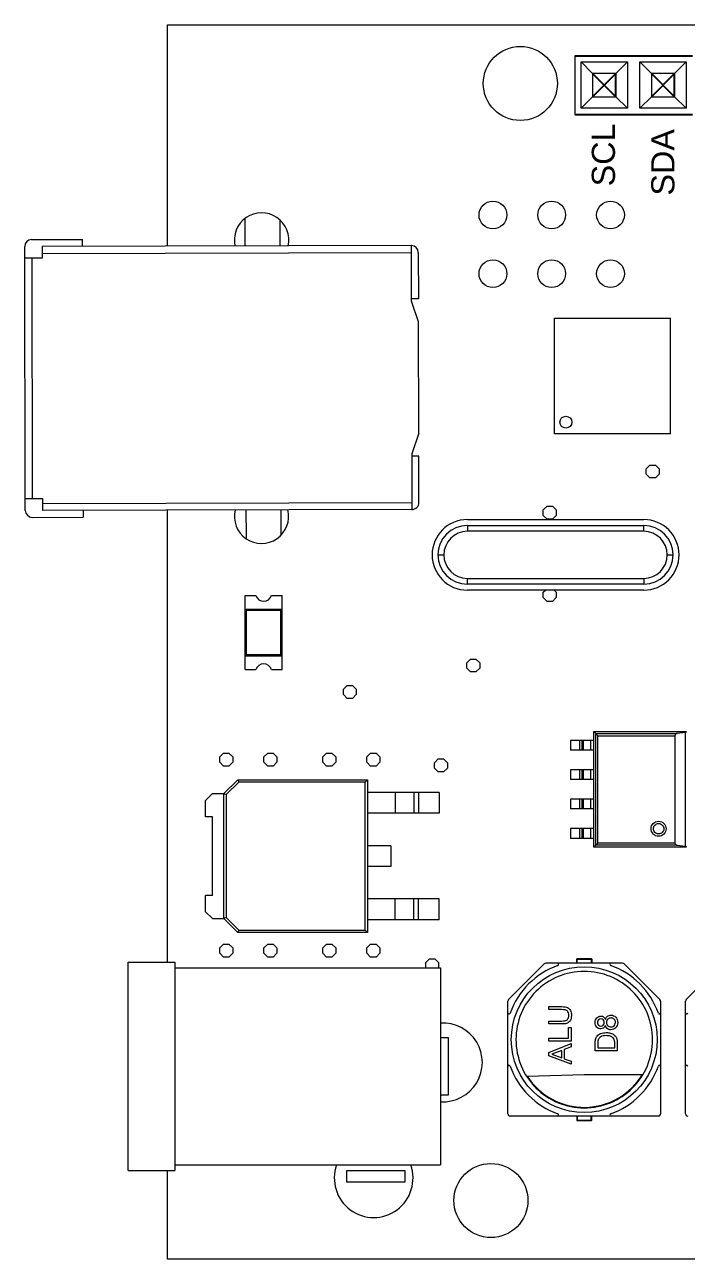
# Model space of a CAD drawing. Header units: millimetres. Extents: x -563 to 260, y 0 to 322.
# Drawn here: x -369.4 to -340.8, y 176.4 to 229.7 of the extents above; entities that cross this region are included whole.
import ezdxf

# ---------------------------------------------------------------- set-up
doc = ezdxf.new("R2010")
doc.units = ezdxf.units.MM
doc.header["$MEASUREMENT"] = 0
doc.linetypes.add('CONTINU', pattern=[0])
for name, color, linetype in [('1', 1, 'Continuous'), ('2', 2, 'CONTINU'), ('3', 3, 'CONTINU')]:
    doc.layers.add(name, color=color, linetype=linetype)
doc.styles.get("Standard").update_dxf_attribs({"font": 'arial.ttf'})

# ---------------------------------------------------------------- blocks, each defined once
blk = doc.blocks.new('Uno')
at = {"layer": '1', "linetype": 'Continuous', "lineweight": 15}
for p, q in [((17.592, 52), (17.592, 49.46)), ((17.862, 51.73), (19.862, 51.73)), ((17.862, 49.73), (17.862, 51.73)), ((18.362, 51.23), (17.862, 51.73)), ((19.862, 51.73), (19.362, 51.23)), ((19.362, 50.23), (19.362, 51.23)), ((19.862, 51.73), (19.862, 49.73)), ((20.902, 51.23), (20.402, 51.73)), ((20.402, 51.73), (22.402, 51.73)), ((20.402, 49.73), (20.402, 51.73)), ((22.402, 51.73), (21.902, 51.23)), ((21.902, 50.23), (21.902, 51.23)), ((22.402, 51.73), (22.402, 49.73)), ((18.362, 50.23), (17.862, 49.73)), ((19.862, 49.73), (19.362, 50.23)), ((20.902, 50.23), (20.402, 49.73)), ((22.402, 49.73), (21.902, 50.23)), ((19.862, 49.73), (17.862, 49.73)), ((22.402, 49.73), (20.402, 49.73)), ((-6.141, 32.355), (-6.168, 43.754)), ((-5.869, 44.055), (-3.669, 44.061)), ((10.532, 43.795), (-5.418, 43.756)), ((-5.418, 43.756), (-5.417, 43.256)), ((-3.668, 43.761), (-3.669, 44.061)), ((10.537, 41.394), (10.532, 43.795)), ((-5.417, 43.256), (-6.167, 43.254)), ((-5.867, 43.255), (-5.842, 32.855)), ((-5.418, 43.456), (10.532, 43.495)), ((10.832, 43.496), (10.837, 41.495)), ((10.837, 41.495), (10.537, 41.494)), ((10.84, 40.495), (10.537, 41.394)), ((16.709, 35.659), (16.709, 40.659)), ((16.709, 40.659), (21.709, 40.659)), ((21.709, 40.659), (21.709, 35.659)), ((10.851, 35.697), (10.84, 40.495)), ((10.851, 35.697), (10.553, 34.796)), ((21.709, 35.659), (16.709, 35.659)), ((10.553, 34.796), (10.559, 32.395)), ((10.854, 34.697), (10.554, 34.696)), ((10.858, 32.696), (10.854, 34.697)), ((20.676, 34.152), (20.839, 34.315)), ((20.676, 33.92), (20.676, 34.152)), ((20.839, 34.315), (21.071, 34.315)), ((21.071, 34.315), (21.234, 34.152)), ((21.234, 34.152), (21.234, 33.92)), ((20.839, 33.757), (20.676, 33.92)), ((21.071, 33.757), (20.839, 33.757)), ((21.234, 33.92), (21.071, 33.757)), ((-5.392, 32.856), (-6.142, 32.855)), ((-5.391, 32.356), (-5.392, 32.856)), ((-5.392, 32.656), (10.558, 32.695)), ((16.231, 32.374), (16.394, 32.537)), ((16.394, 32.537), (16.626, 32.537)), ((16.626, 32.537), (16.789, 32.374)), ((-5.84, 32.055), (-3.64, 32.061)), ((10.559, 32.395), (-5.391, 32.356)), ((-3.641, 32.361), (-3.64, 32.061)), ((16.231, 32.142), (16.231, 32.374)), ((16.394, 31.979), (16.231, 32.142)), ((16.789, 32.142), (16.626, 31.979)), ((16.789, 32.374), (16.789, 32.142)), ((12.952, 31.959), (20.572, 31.959)), ((12.952, 31.705), (12.952, 31.451)), ((12.952, 31.705), (20.572, 31.705)), ((16.626, 31.979), (16.394, 31.979)), ((20.572, 31.451), (20.572, 31.705)), ((20.572, 31.451), (12.952, 31.451)), ((11.682, 30.435), (11.936, 30.435)), ((21.588, 30.435), (21.842, 30.435)), ((12.952, 29.419), (20.572, 29.419)), ((12.952, 29.165), (12.952, 29.419)), ((20.572, 29.419), (20.572, 29.165)), ((20.572, 29.165), (12.952, 29.165)), ((20.572, 28.911), (12.952, 28.911)), ((16.231, 28.818), (16.323, 28.911)), ((16.231, 28.586), (16.231, 28.818)), ((16.697, 28.911), (16.789, 28.818)), ((16.789, 28.818), (16.789, 28.586)), ((3.352, 25.479), (3.352, 28.679)), ((3.352, 28.679), (3.816, 28.679)), ((4.487, 28.679), (4.952, 28.679)), ((4.952, 25.479), (4.952, 28.679)), ((16.394, 28.423), (16.231, 28.586)), ((16.626, 28.423), (16.394, 28.423)), ((16.789, 28.586), (16.626, 28.423)), ((3.404, 28.026), (3.352, 28.079)), ((4.952, 28.079), (3.352, 28.079)), ((4.899, 28.026), (3.404, 28.026)), ((3.404, 28.026), (3.404, 26.131)), ((4.899, 28.026), (4.952, 28.079)), ((4.899, 26.131), (4.899, 28.026)), ((3.404, 26.131), (3.352, 26.079)), ((3.352, 26.079), (4.952, 26.079)), ((3.404, 26.131), (4.899, 26.131)), ((4.899, 26.131), (4.952, 26.079)), ((12.929, 25.77), (13.092, 25.933)), ((12.929, 25.538), (12.929, 25.77)), ((13.092, 25.933), (13.324, 25.933)), ((13.324, 25.933), (13.487, 25.77)), ((13.487, 25.77), (13.487, 25.538)), ((3.352, 25.479), (3.816, 25.479)), ((4.487, 25.479), (4.952, 25.479)), ((13.092, 25.375), (12.929, 25.538)), ((13.324, 25.375), (13.092, 25.375)), ((13.487, 25.538), (13.324, 25.375)), ((7.595, 24.627), (7.758, 24.79)), ((7.595, 24.395), (7.595, 24.627)), ((7.758, 24.79), (7.99, 24.79)), ((7.99, 24.79), (8.153, 24.627)), ((8.153, 24.627), (8.153, 24.395)), ((7.758, 24.232), (7.595, 24.395)), ((7.99, 24.232), (7.758, 24.232)), ((8.153, 24.395), (7.99, 24.232)), ((18.411, 22.417), (17.405, 22.417)), ((17.405, 22.417), (17.405, 21.997)), ((17.808, 21.997), (17.808, 22.417)), ((17.902, 22.417), (17.902, 21.997)), ((17.952, 22.417), (17.952, 21.997)), ((18.269, 22.417), (18.269, 21.997)), ((18.593, 22.62), (18.411, 22.802)), ((18.411, 22.802), (22.411, 22.802)), ((18.411, 17.802), (18.411, 22.802)), ((18.494, 22.719), (22.016, 22.719)), ((18.494, 17.886), (18.494, 22.719)), ((18.593, 22.62), (21.917, 22.62)), ((18.593, 17.985), (18.593, 22.62)), ((21.917, 22.62), (21.917, 17.985)), ((22.366, 22.757), (22.016, 22.719)), ((22.366, 22.757), (22.411, 22.802)), ((22.366, 22.757), (22.366, 17.848)), ((2.261, 21.706), (2.424, 21.869)), ((2.424, 21.869), (2.656, 21.869)), ((2.656, 21.869), (2.819, 21.706)), ((4.166, 21.706), (4.329, 21.869)), ((4.329, 21.869), (4.561, 21.869)), ((4.561, 21.869), (4.724, 21.706)), ((6.706, 21.706), (6.869, 21.869)), ((6.869, 21.869), (7.101, 21.869)), ((7.101, 21.869), (7.264, 21.706)), ((8.611, 21.706), (8.774, 21.869)), ((8.774, 21.869), (9.006, 21.869)), ((9.006, 21.869), (9.169, 21.706)), ((18.411, 21.997), (17.405, 21.997)), ((2.261, 21.474), (2.261, 21.706)), ((2.424, 21.311), (2.261, 21.474)), ((2.819, 21.474), (2.656, 21.311)), ((2.819, 21.706), (2.819, 21.474)), ((4.166, 21.474), (4.166, 21.706)), ((4.329, 21.311), (4.166, 21.474)), ((4.724, 21.474), (4.561, 21.311)), ((4.724, 21.706), (4.724, 21.474)), ((6.706, 21.474), (6.706, 21.706)), ((6.869, 21.311), (6.706, 21.474)), ((7.264, 21.474), (7.101, 21.311)), ((7.264, 21.706), (7.264, 21.474)), ((8.611, 21.474), (8.611, 21.706)), ((8.774, 21.311), (8.611, 21.474)), ((9.169, 21.474), (9.006, 21.311)), ((9.169, 21.706), (9.169, 21.474)), ((11.532, 21.452), (11.695, 21.615)), ((11.532, 21.22), (11.532, 21.452)), ((11.695, 21.615), (11.927, 21.615)), ((11.927, 21.615), (12.09, 21.452)), ((12.09, 21.452), (12.09, 21.22)), ((2.656, 21.311), (2.424, 21.311)), ((4.561, 21.311), (4.329, 21.311)), ((7.101, 21.311), (6.869, 21.311)), ((9.006, 21.311), (8.774, 21.311)), ((11.695, 21.057), (11.532, 21.22)), ((11.927, 21.057), (11.695, 21.057)), ((12.09, 21.22), (11.927, 21.057)), ((18.411, 21.147), (17.405, 21.147)), ((17.405, 21.147), (17.405, 20.727)), ((17.808, 20.727), (17.808, 21.147)), ((17.902, 21.147), (17.902, 20.727)), ((17.952, 21.147), (17.952, 20.727)), ((18.269, 21.147), (18.269, 20.727)), ((2.44, 20.119), (3.04, 20.719)), ((3.081, 20.619), (2.54, 20.078)), ((3.04, 20.719), (3.081, 20.619)), ((3.04, 20.719), (8.64, 20.719)), ((8.54, 20.619), (3.081, 20.619)), ((8.64, 20.719), (8.54, 20.619)), ((8.54, 14.219), (8.54, 20.619)), ((8.64, 20.719), (8.64, 14.119)), ((18.411, 20.727), (17.405, 20.727)), ((1.94, 20.119), (1.64, 19.819)), ((1.64, 19.119), (1.64, 19.819)), ((1.94, 20.119), (2.44, 20.119)), ((2.44, 20.119), (2.54, 20.078)), ((2.44, 14.719), (2.44, 20.119)), ((2.54, 20.078), (2.54, 14.76)), ((11.74, 20.169), (8.64, 20.169)), ((9.84, 20.169), (9.84, 19.269)), ((10.64, 20.169), (10.64, 19.269)), ((10.84, 20.169), (10.84, 19.269)), ((11.74, 20.169), (11.74, 19.269)), ((18.411, 19.877), (17.405, 19.877)), ((17.405, 19.877), (17.405, 19.457)), ((17.808, 19.457), (17.808, 19.877)), ((17.902, 19.877), (17.902, 19.457)), ((17.952, 19.877), (17.952, 19.457)), ((18.269, 19.877), (18.269, 19.457)), ((11.74, 19.269), (8.64, 19.269)), ((18.411, 19.457), (17.405, 19.457)), ((1.94, 19.119), (1.64, 19.119)), ((1.94, 15.719), (1.94, 19.119)), ((18.411, 18.607), (17.405, 18.607)), ((17.405, 18.607), (17.405, 18.187)), ((18.411, 18.187), (17.405, 18.187)), ((17.808, 18.187), (17.808, 18.607)), ((17.902, 18.607), (17.902, 18.187)), ((17.952, 18.607), (17.952, 18.187)), ((18.269, 18.607), (18.269, 18.187)), ((9.64, 17.869), (8.64, 17.869)), ((9.64, 17.869), (9.64, 16.969)), ((18.593, 17.985), (18.411, 17.802)), ((22.411, 17.802), (18.411, 17.802)), ((22.016, 17.886), (18.494, 17.886)), ((21.917, 17.985), (18.593, 17.985)), ((22.016, 17.886), (22.366, 17.848)), ((22.411, 17.802), (22.366, 17.848)), ((9.64, 16.969), (8.64, 16.969)), ((1.94, 15.719), (1.64, 15.719)), ((1.64, 15.019), (1.64, 15.719)), ((11.74, 15.569), (8.64, 15.569)), ((9.84, 14.669), (9.84, 15.569)), ((10.64, 14.669), (10.64, 15.569)), ((10.84, 14.669), (10.84, 15.569)), ((11.74, 14.669), (11.74, 15.569)), ((1.64, 15.019), (1.94, 14.719)), ((1.94, 14.719), (2.44, 14.719)), ((2.54, 14.76), (2.44, 14.719)), ((3.04, 14.119), (2.44, 14.719)), ((2.54, 14.76), (3.081, 14.219)), ((11.74, 14.669), (8.64, 14.669)), ((3.081, 14.219), (3.04, 14.119)), ((8.64, 14.119), (3.04, 14.119)), ((3.081, 14.219), (8.54, 14.219)), ((8.54, 14.219), (8.64, 14.119)), ((2.261, 13.451), (2.424, 13.614)), ((2.261, 13.219), (2.261, 13.451)), ((2.424, 13.614), (2.656, 13.614)), ((2.656, 13.614), (2.819, 13.451)), ((2.819, 13.451), (2.819, 13.219)), ((4.166, 13.451), (4.329, 13.614)), ((4.166, 13.219), (4.166, 13.451)), ((4.329, 13.614), (4.561, 13.614)), ((4.561, 13.614), (4.724, 13.451)), ((4.724, 13.451), (4.724, 13.219)), ((6.706, 13.451), (6.869, 13.614)), ((6.706, 13.219), (6.706, 13.451)), ((6.869, 13.614), (7.101, 13.614)), ((7.101, 13.614), (7.264, 13.451)), ((7.264, 13.451), (7.264, 13.219)), ((8.611, 13.451), (8.774, 13.614)), ((8.611, 13.219), (8.611, 13.451)), ((8.774, 13.614), (9.006, 13.614)), ((9.006, 13.614), (9.169, 13.451)), ((9.169, 13.451), (9.169, 13.219)), ((-1.706, 3.835), (-1.706, 12.835)), ((-1.706, 12.835), (0.322, 12.835)), ((0.322, 12.835), (0.322, 3.835)), ((2.424, 13.056), (2.261, 13.219)), ((2.656, 13.056), (2.424, 13.056)), ((2.819, 13.219), (2.656, 13.056)), ((4.329, 13.056), (4.166, 13.219)), ((4.561, 13.056), (4.329, 13.056)), ((4.724, 13.219), (4.561, 13.056)), ((6.869, 13.056), (6.706, 13.219)), ((7.101, 13.056), (6.869, 13.056)), ((7.264, 13.219), (7.101, 13.056)), ((8.774, 13.056), (8.611, 13.219)), ((9.006, 13.056), (8.774, 13.056)), ((9.169, 13.219), (9.006, 13.056)), ((11.151, 12.816), (11.314, 12.979)), ((11.151, 12.595), (11.151, 12.816)), ((11.314, 12.979), (11.546, 12.979)), ((11.546, 12.979), (11.709, 12.816)), ((11.709, 12.816), (11.709, 12.595)), ((17.675, 12.79), (17.675, 12.965)), ((17.675, 12.965), (18.325, 12.965)), ((17.7, 12.79), (17.7, 12.99)), ((17.7, 12.99), (18.3, 12.99)), ((18.3, 12.99), (18.3, 12.79)), ((18.325, 12.965), (18.325, 12.79)), ((0.322, 12.595), (11.794, 12.595)), ((11.794, 12.595), (11.794, 4.076)), ((14.73, 11.219), (16.271, 12.761)), ((19.659, 12.79), (16.342, 12.79)), ((19.73, 12.761), (21.271, 11.219)), ((22.405, 11.219), (23.946, 12.761)), ((14.7, 6.29), (14.7, 11.149)), ((16.474, 10.916), (17.026, 10.916)), ((16.474, 10.789), (16.474, 10.916)), ((17.024, 10.789), (16.474, 10.789)), ((21.3, 11.149), (21.3, 6.29)), ((22.375, 6.29), (22.375, 11.149)), ((16.474, 10.166), (16.474, 10.292)), ((16.474, 10.292), (17.024, 10.292)), ((17.026, 10.166), (16.474, 10.166)), ((17.315, 10.015), (17.429, 10.015)), ((17.315, 9.55), (17.315, 10.015)), ((17.429, 10.015), (17.429, 9.424)), ((11.794, 9.585), (12.12, 9.585)), ((12.12, 9.585), (12.12, 7.085)), ((16.474, 9.55), (17.315, 9.55)), ((16.474, 9.424), (16.474, 9.55)), ((17.429, 9.424), (16.474, 9.424)), ((16.474, 8.929), (17.429, 9.318)), ((17.429, 9.176), (17.138, 9.066)), ((17.429, 9.318), (17.429, 9.176)), ((18.474, 9.004), (18.474, 9.333)), ((18.587, 9.331), (18.587, 9.13)), ((18.587, 9.13), (19.316, 9.13)), ((19.316, 9.13), (19.316, 9.334)), ((19.429, 9.348), (19.429, 9.004)), ((16.474, 8.793), (16.474, 8.929)), ((17.429, 8.426), (16.474, 8.793)), ((17.038, 9.028), (16.595, 8.86)), ((16.595, 8.86), (17.038, 8.7)), ((17.038, 8.7), (17.038, 9.028)), ((17.138, 9.066), (17.138, 8.666)), ((17.138, 8.666), (17.429, 8.56)), ((17.429, 8.56), (17.429, 8.426)), ((19.429, 9.004), (18.474, 9.004)), ((15.534, 7.918), (18, 7.99)), ((18, 7.99), (20.511, 7.99)), ((12.12, 7.085), (11.794, 7.085)), ((21.2, 6.19), (14.8, 6.19)), ((17.675, 6.19), (17.675, 6.015)), ((17.675, 6.015), (18.325, 6.015)), ((17.7, 6.19), (17.7, 5.99)), ((17.7, 5.99), (18.3, 5.99)), ((18.3, 5.99), (18.3, 6.19)), ((18.325, 6.015), (18.325, 6.19)), ((-1.706, 3.835), (0.322, 3.835)), ((0.322, 4.076), (11.794, 4.076)), ((7.744, 3.33), (7.744, 3.83)), ((7.744, 3.83), (10.244, 3.83)), ((10.244, 3.83), (10.244, 3.33)), ((10.244, 3.33), (7.744, 3.33))]:
    blk.add_line(p, q, dxfattribs=at)
at = {"layer": '1'}
for p, q in [((17.592, 52), (22.672, 52)), ((17.592, 49.46), (22.672, 49.46))]:
    blk.add_line(p, q, dxfattribs=at)
at = {"layer": '1', "linetype": 'Continuous', "lineweight": 15}
for centre, radius in [((15.24, 50.8), 1.6), ((14.055, 45.121), 0.599), ((16.595, 45.121), 0.599), ((19.135, 45.121), 0.599), ((14.055, 42.581), 0.599), ((16.595, 42.581), 0.599), ((19.135, 42.581), 0.599), ((17.206, 36.168), 0.257), ((17.206, 36.168), 0.257), ((21.211, 18.602), 0.325), ((18, 9.49), 3.15), ((13.97, 2.54), 1.6)]:
    blk.add_circle(centre, radius, dxfattribs=at)
for centre, radius, start, end in [((4.062, 44.036), 1.176, 347.5179, 192.7596), ((-5.868, 43.755), 0.3, 90.1387, 180.1387), ((10.532, 43.495), 0.3, 0.1387, 90.1387), ((10.558, 32.695), 0.3, 270.1387, 0.1387), ((-5.841, 32.355), 0.3, 180.1387, 270.1387), ((4.062, 32.096), 1.17, 166.1472, 14.1302), ((12.952, 30.435), 1.524, 90, 270), ((12.952, 30.435), 1.27, 90, 270), ((20.572, 30.435), 1.524, 270, 90), ((20.572, 30.435), 1.27, 270, 90), ((12.952, 30.435), 1.016, 90, 270), ((20.572, 30.435), 1.016, 270, 90), ((4.152, 28.779), 0.35, 196.6015, 343.3985), ((4.152, 25.379), 0.35, 16.6015, 163.3985), ((22.022, 22.614), 0.105, 93.1678, 176.8322), ((22.022, 17.991), 0.105, 183.1678, 266.8322), ((17.7, 12.965), 0.025, 90, 180), ((18.3, 12.965), 0.025, 0, 90), ((18, 9.49), 3.4, 109.6049, 160.3951), ((16.342, 12.69), 0.1, 90, 135), ((16.843, 12.74), 0.05, 289.6049, 90), ((19.158, 12.74), 0.05, 90, 250.3951), ((18, 9.49), 3.4, 19.6049, 70.3951), ((19.659, 12.69), 0.1, 45, 90), ((14.8, 11.149), 0.1, 135, 180), ((21.2, 11.149), 0.1, 0, 45), ((22.475, 11.149), 0.1, 135, 180), ((11.899, 8.505), 1.7, 266.473, 93.527), ((14.75, 10.648), 0.05, 180, 340.3951), ((21.25, 10.648), 0.05, 199.6049, 0), ((22.425, 10.648), 0.05, 180, 340.3951), ((14.75, 8.332), 0.05, 19.6049, 180), ((18, 9.49), 3.4, 199.6049, 250.3951), ((18, 9.49), 3.4, 289.6049, 340.3951), ((21.25, 8.332), 0.05, 0, 160.3951), ((22.425, 8.332), 0.05, 19.6049, 180), ((18, 9.49), 2.925, 212.5084, 329.1481), ((14.8, 6.29), 0.1, 180, 270), ((16.843, 6.24), 0.05, 270, 70.3951), ((17.7, 6.015), 0.025, 180, 270), ((18.3, 6.015), 0.025, 270, 0), ((19.158, 6.24), 0.05, 109.6049, 270), ((21.2, 6.29), 0.1, 270, 0), ((22.475, 6.29), 0.1, 180, 270), ((8.904, 3.506), 1.7, 160.4382, 19.5618)]:
    blk.add_arc(centre, radius, start, end, dxfattribs=at)
for points, knots in [([(3.362, 43.778), (3.362, 43.78), (3.362, 43.786), (3.361, 43.834), (3.361, 43.982), (3.36, 44.28), (3.359, 44.639), (3.359, 44.86), (3.359, 44.949)], [0, 0, 0, 0, 0.041032, 0.092207, 0.227685, 0.500062, 0.798851, 1, 1, 1, 1]), ([(4.862, 43.781), (4.862, 43.784), (4.862, 43.79), (4.861, 43.838), (4.861, 43.986), (4.86, 44.284), (4.86, 44.624), (4.859, 44.827), (4.859, 44.897)], [0, 0, 0, 0, 0.042814, 0.096212, 0.237574, 0.52178, 0.833544, 1, 1, 1, 1]), ([(3.389, 32.378), (3.389, 32.375), (3.389, 32.369), (3.389, 32.321), (3.39, 32.173), (3.39, 31.875), (3.391, 31.497), (3.392, 31.258), (3.392, 31.151)], [0, 0, 0, 0, 0.039418, 0.088579, 0.218728, 0.48039, 0.767423, 1, 1, 1, 1]), ([(4.889, 32.381), (4.889, 32.379), (4.889, 32.373), (4.889, 32.325), (4.89, 32.176), (4.89, 31.878), (4.891, 31.542), (4.892, 31.343), (4.892, 31.275)], [0, 0, 0, 0, 0.043166, 0.0970028, 0.2395278, 0.5260709, 0.840399, 1, 1, 1, 1]), ([(21.211, 18.827), (21.181, 18.827), (21.122, 18.817), (21.048, 18.765), (20.996, 18.691), (20.981, 18.603), (20.996, 18.514), (21.048, 18.44), (21.122, 18.388), (21.211, 18.372), (21.3, 18.388), (21.373, 18.439), (21.425, 18.513), (21.441, 18.602), (21.425, 18.691), (21.373, 18.766), (21.298, 18.816), (21.239, 18.827), (21.211, 18.827)], [0, 0, 0, 0, 0.0625896, 0.1249806, 0.1872951, 0.2500126, 0.312327, 0.3750442, 0.4373588, 0.5000763, 0.5623906, 0.6251078, 0.6874224, 0.7501399, 0.8124542, 0.8751715, 0.9400552, 1, 1, 1, 1]), ([(18, 12.44), (18.783, 12.44), (19.533, 12.129), (20.64, 11.023), (20.95, 10.272), (20.95, 8.708), (20.64, 7.957), (19.533, 6.851), (18.783, 6.54), (17.218, 6.54), (16.468, 6.851), (15.361, 7.957), (15.05, 8.708), (15.05, 10.272), (15.361, 11.023), (16.468, 12.129), (17.218, 12.44), (18, 12.44)], [0, 0, 0, 0, 0.125, 0.125, 0.25, 0.25, 0.375, 0.375, 0.5, 0.5, 0.625, 0.625, 0.75, 0.75, 0.875, 0.875, 1, 1, 1, 1])]:
    blk.add_open_spline(points, degree=3, knots=knots, dxfattribs=at)
for points in [[(17.272, 10.725), (17.232, 10.768), (17.15, 10.789), (17.024, 10.789)], [(17.272, 10.725), (17.232, 10.768), (17.15, 10.789), (17.024, 10.789)], [(17.026, 10.916), (17.142, 10.916), (17.227, 10.902), (17.282, 10.874)], [(17.026, 10.916), (17.142, 10.916), (17.227, 10.902), (17.282, 10.874)], [(17.331, 10.54), (17.331, 10.622), (17.311, 10.683), (17.272, 10.725)], [(17.331, 10.54), (17.331, 10.622), (17.311, 10.683), (17.272, 10.725)], [(17.282, 10.874), (17.336, 10.846), (17.377, 10.805), (17.404, 10.749)], [(17.282, 10.874), (17.336, 10.846), (17.377, 10.805), (17.404, 10.749)], [(17.404, 10.749), (17.431, 10.694), (17.445, 10.624), (17.445, 10.54)], [(17.404, 10.749), (17.431, 10.694), (17.445, 10.624), (17.445, 10.54)], [(17.024, 10.292), (17.15, 10.292), (17.232, 10.313), (17.272, 10.355)], [(17.024, 10.292), (17.15, 10.292), (17.232, 10.313), (17.272, 10.355)], [(17.229, 10.188), (17.17, 10.173), (17.103, 10.166), (17.026, 10.166)], [(17.229, 10.188), (17.17, 10.173), (17.103, 10.166), (17.026, 10.166)], [(17.38, 10.292), (17.337, 10.237), (17.287, 10.202), (17.229, 10.188)], [(17.38, 10.292), (17.337, 10.237), (17.287, 10.202), (17.229, 10.188)], [(17.272, 10.355), (17.311, 10.397), (17.331, 10.459), (17.331, 10.54)], [(17.272, 10.355), (17.311, 10.397), (17.331, 10.459), (17.331, 10.54)], [(17.445, 10.54), (17.445, 10.429), (17.423, 10.347), (17.38, 10.292)], [(17.445, 10.54), (17.445, 10.429), (17.423, 10.347), (17.38, 10.292)], [(18.47, 10.231), (18.47, 10.314), (18.494, 10.381), (18.543, 10.432)], [(18.47, 10.231), (18.47, 10.314), (18.494, 10.381), (18.543, 10.432)], [(18.541, 10.031), (18.494, 10.081), (18.47, 10.148), (18.47, 10.231)], [(18.541, 10.031), (18.494, 10.081), (18.47, 10.148), (18.47, 10.231)], [(18.543, 10.432), (18.591, 10.483), (18.65, 10.508), (18.72, 10.508)], [(18.543, 10.432), (18.591, 10.483), (18.65, 10.508), (18.72, 10.508)], [(18.61, 10.343), (18.581, 10.313), (18.566, 10.276), (18.566, 10.232)], [(18.61, 10.343), (18.581, 10.313), (18.566, 10.276), (18.566, 10.232)], [(18.566, 10.232), (18.566, 10.187), (18.581, 10.15), (18.609, 10.12)], [(18.566, 10.232), (18.566, 10.187), (18.581, 10.15), (18.609, 10.12)], [(18.719, 10.387), (18.676, 10.387), (18.639, 10.372), (18.61, 10.343)], [(18.719, 10.387), (18.676, 10.387), (18.639, 10.372), (18.61, 10.343)], [(18.823, 10.344), (18.795, 10.373), (18.76, 10.387), (18.719, 10.387)], [(18.823, 10.344), (18.795, 10.373), (18.76, 10.387), (18.719, 10.387)], [(18.72, 10.508), (18.764, 10.508), (18.802, 10.496), (18.835, 10.473)], [(18.72, 10.508), (18.764, 10.508), (18.802, 10.496), (18.835, 10.473)], [(18.866, 10.233), (18.866, 10.278), (18.852, 10.315), (18.823, 10.344)], [(18.866, 10.233), (18.866, 10.278), (18.852, 10.315), (18.823, 10.344)], [(18.823, 10.12), (18.852, 10.149), (18.866, 10.186), (18.866, 10.233)], [(18.823, 10.12), (18.852, 10.149), (18.866, 10.186), (18.866, 10.233)], [(18.835, 10.473), (18.868, 10.45), (18.893, 10.414), (18.911, 10.367)], [(18.835, 10.473), (18.868, 10.45), (18.893, 10.414), (18.911, 10.367)], [(18.911, 10.367), (18.93, 10.426), (18.961, 10.47), (19.003, 10.501)], [(18.911, 10.367), (18.93, 10.426), (18.961, 10.47), (19.003, 10.501)], [(19.017, 10.371), (18.98, 10.333), (18.962, 10.286), (18.962, 10.23)], [(19.017, 10.371), (18.98, 10.333), (18.962, 10.286), (18.962, 10.23)], [(18.962, 10.23), (18.962, 10.175), (18.98, 10.129), (19.016, 10.093)], [(18.962, 10.23), (18.962, 10.175), (18.98, 10.129), (19.016, 10.093)], [(19.003, 10.501), (19.046, 10.532), (19.097, 10.547), (19.156, 10.547)], [(19.003, 10.501), (19.046, 10.532), (19.097, 10.547), (19.156, 10.547)], [(19.157, 10.427), (19.101, 10.427), (19.054, 10.408), (19.017, 10.371)], [(19.157, 10.427), (19.101, 10.427), (19.054, 10.408), (19.017, 10.371)], [(19.156, 10.547), (19.237, 10.547), (19.306, 10.518), (19.361, 10.46)], [(19.156, 10.547), (19.237, 10.547), (19.306, 10.518), (19.361, 10.46)], [(19.295, 10.372), (19.259, 10.409), (19.213, 10.427), (19.157, 10.427)], [(19.295, 10.372), (19.259, 10.409), (19.213, 10.427), (19.157, 10.427)], [(19.348, 10.234), (19.348, 10.289), (19.33, 10.336), (19.295, 10.372)], [(19.348, 10.234), (19.348, 10.289), (19.33, 10.336), (19.295, 10.372)], [(19.323, 10.133), (19.34, 10.164), (19.348, 10.198), (19.348, 10.234)], [(19.323, 10.133), (19.34, 10.164), (19.348, 10.198), (19.348, 10.234)], [(19.361, 10.46), (19.417, 10.403), (19.445, 10.327), (19.445, 10.233)], [(19.361, 10.46), (19.417, 10.403), (19.445, 10.327), (19.445, 10.233)], [(19.445, 10.233), (19.445, 10.138), (19.417, 10.062), (19.361, 10.005)], [(19.445, 10.233), (19.445, 10.138), (19.417, 10.062), (19.361, 10.005)], [(18.488, 9.503), (18.5, 9.557), (18.523, 9.604), (18.556, 9.643)], [(18.488, 9.503), (18.5, 9.557), (18.523, 9.604), (18.556, 9.643)], [(18.716, 9.956), (18.647, 9.956), (18.588, 9.981), (18.541, 10.031)], [(18.716, 9.956), (18.647, 9.956), (18.588, 9.981), (18.541, 10.031)], [(18.556, 9.643), (18.599, 9.693), (18.653, 9.731), (18.719, 9.756)], [(18.556, 9.643), (18.599, 9.693), (18.653, 9.731), (18.719, 9.756)], [(18.714, 9.614), (18.66, 9.581), (18.625, 9.541), (18.606, 9.494)], [(18.714, 9.614), (18.66, 9.581), (18.625, 9.541), (18.606, 9.494)], [(18.609, 10.12), (18.638, 10.091), (18.672, 10.076), (18.712, 10.076)], [(18.609, 10.12), (18.638, 10.091), (18.672, 10.076), (18.712, 10.076)], [(18.712, 10.076), (18.757, 10.076), (18.794, 10.091), (18.823, 10.12)], [(18.712, 10.076), (18.757, 10.076), (18.794, 10.091), (18.823, 10.12)], [(18.944, 9.663), (18.844, 9.663), (18.767, 9.646), (18.714, 9.614)], [(18.944, 9.663), (18.844, 9.663), (18.767, 9.646), (18.714, 9.614)], [(18.835, 9.991), (18.802, 9.968), (18.762, 9.956), (18.716, 9.956)], [(18.835, 9.991), (18.802, 9.968), (18.762, 9.956), (18.716, 9.956)], [(18.719, 9.756), (18.786, 9.781), (18.861, 9.793), (18.946, 9.793)], [(18.719, 9.756), (18.786, 9.781), (18.861, 9.793), (18.946, 9.793)], [(18.911, 10.1), (18.893, 10.051), (18.868, 10.015), (18.835, 9.991)], [(18.911, 10.1), (18.893, 10.051), (18.868, 10.015), (18.835, 9.991)], [(18.997, 9.965), (18.955, 9.997), (18.926, 10.041), (18.911, 10.1)], [(18.997, 9.965), (18.955, 9.997), (18.926, 10.041), (18.911, 10.1)], [(19.128, 9.638), (19.077, 9.654), (19.016, 9.663), (18.944, 9.663)], [(19.128, 9.638), (19.077, 9.654), (19.016, 9.663), (18.944, 9.663)], [(18.946, 9.793), (19.019, 9.793), (19.083, 9.785), (19.139, 9.768)], [(18.946, 9.793), (19.019, 9.793), (19.083, 9.785), (19.139, 9.768)], [(19.153, 9.918), (19.09, 9.918), (19.038, 9.934), (18.997, 9.965)], [(19.153, 9.918), (19.09, 9.918), (19.038, 9.934), (18.997, 9.965)], [(19.016, 10.093), (19.053, 10.056), (19.098, 10.038), (19.153, 10.038)], [(19.016, 10.093), (19.053, 10.056), (19.098, 10.038), (19.153, 10.038)], [(19.249, 9.568), (19.219, 9.598), (19.179, 9.621), (19.128, 9.638)], [(19.249, 9.568), (19.219, 9.598), (19.179, 9.621), (19.128, 9.638)], [(19.139, 9.768), (19.195, 9.751), (19.241, 9.729), (19.278, 9.703)], [(19.139, 9.768), (19.195, 9.751), (19.241, 9.729), (19.278, 9.703)], [(19.153, 10.038), (19.187, 10.038), (19.219, 10.046), (19.25, 10.062)], [(19.153, 10.038), (19.187, 10.038), (19.219, 10.046), (19.25, 10.062)], [(19.361, 10.005), (19.305, 9.947), (19.236, 9.918), (19.153, 9.918)], [(19.361, 10.005), (19.305, 9.947), (19.236, 9.918), (19.153, 9.918)], [(19.25, 10.062), (19.282, 10.078), (19.306, 10.102), (19.323, 10.133)], [(19.25, 10.062), (19.282, 10.078), (19.306, 10.102), (19.323, 10.133)], [(19.278, 9.703), (19.315, 9.676), (19.343, 9.647), (19.364, 9.616)], [(19.278, 9.703), (19.315, 9.676), (19.343, 9.647), (19.364, 9.616)], [(19.364, 9.616), (19.385, 9.584), (19.401, 9.546), (19.412, 9.502)], [(19.364, 9.616), (19.385, 9.584), (19.401, 9.546), (19.412, 9.502)], [(18.474, 9.333), (18.474, 9.407), (18.479, 9.463), (18.488, 9.503)], [(18.474, 9.333), (18.474, 9.407), (18.479, 9.463), (18.488, 9.503)], [(18.606, 9.494), (18.593, 9.46), (18.587, 9.406), (18.587, 9.331)], [(18.606, 9.494), (18.593, 9.46), (18.587, 9.406), (18.587, 9.331)], [(19.298, 9.482), (19.286, 9.518), (19.27, 9.546), (19.249, 9.568)], [(19.298, 9.482), (19.286, 9.518), (19.27, 9.546), (19.249, 9.568)], [(19.316, 9.334), (19.316, 9.397), (19.31, 9.446), (19.298, 9.482)], [(19.316, 9.334), (19.316, 9.397), (19.31, 9.446), (19.298, 9.482)], [(19.412, 9.502), (19.423, 9.457), (19.429, 9.406), (19.429, 9.348)], [(19.412, 9.502), (19.423, 9.457), (19.429, 9.406), (19.429, 9.348)]]:
    blk.add_open_spline(points, degree=3, dxfattribs=at)
at = {"layer": '2', "linetype": 'Continuous', "lineweight": 15}
for p, q in [((18.362, 51.23), (18.362, 50.23)), ((19.362, 51.23), (18.362, 51.23)), ((20.902, 51.23), (20.902, 50.23)), ((21.902, 51.23), (20.902, 51.23)), ((18.362, 50.23), (19.362, 50.23)), ((20.902, 50.23), (21.902, 50.23))]:
    blk.add_line(p, q, dxfattribs=at)
at = {"layer": '2'}
for p, q in [((18.362, 51.23), (19.362, 50.23)), ((19.362, 51.23), (18.362, 50.23)), ((19.362, 50.23), (19.362, 51.23)), ((20.902, 51.23), (21.902, 50.23)), ((21.902, 51.23), (20.902, 50.23)), ((21.902, 50.23), (21.902, 51.23))]:
    blk.add_line(p, q, dxfattribs=at)
at = {"layer": '3', "linetype": 'Continuous', "lineweight": 15}
for p, q in [((0, 53.34), (64.516, 53.34)), ((0, 43.769), (0, 53.34)), ((0, 12.835), (0, 32.369)), ((0, 0), (0, 3.835)), ((66.04, 0), (0, 0))]:
    blk.add_line(p, q, dxfattribs=at)
at = {"layer": '2'}
for s, p in [('SCL', (19.326, 46.355)), ('SDA', (21.894, 45.958))]:
    blk.add_text(s, height=1, rotation=90, dxfattribs=at).set_placement(p)

msp = doc.modelspace()

# ---------------------------------------------------------------- block references
msp.add_blockref('Uno', (-363.244, 176.369))

doc.saveas('drawing.dxf')
